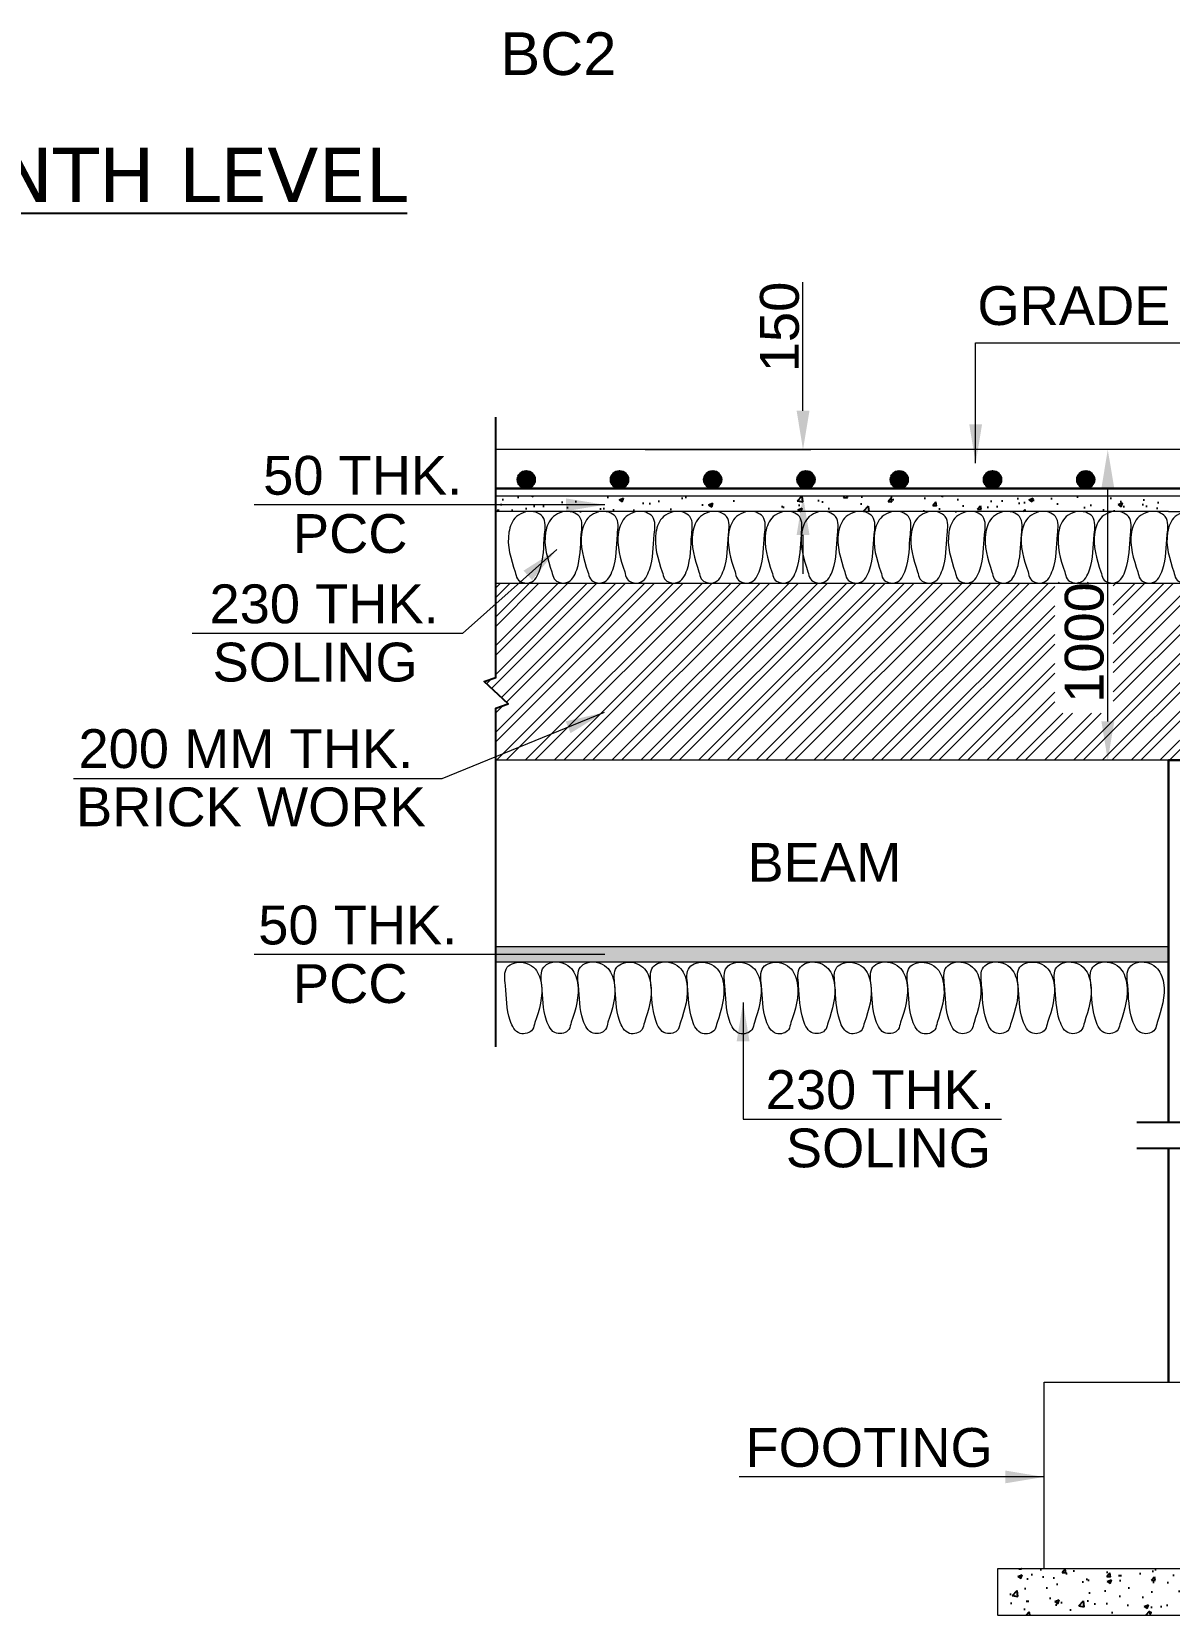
# Model space of a CAD drawing. Header units: metres. Extents: x 79516 to 173451, y -2110733 to -2039064.
# Drawn here: x 103860 to 111180, y -2101278 to -2091086 of the extents above; entities that cross this region are included whole.
import ezdxf
from ezdxf.enums import TextEntityAlignment as Align

# ---------------------------------------------------------------- set-up
doc = ezdxf.new("R2010")
doc.units = ezdxf.units.M
doc.header["$LTSCALE"] = 15
doc.header["$MEASUREMENT"] = 0
doc.header["$PDMODE"] = 35
doc.header["$PDSIZE"] = -10
doc.linetypes.add('HIDDEN', pattern=[0.375, 0.25, -0.125])
for name, color, linetype, lineweight in [('BEAM_ASC', 1, 'Continuous', 20), ('BRICK WALL', 8, 'Continuous', 13), ('COLUMN_ASC', 4, 'Continuous', 30), ('DIMENSION_ASC', 251, 'Continuous', 9), ('DUCT_ASC', 253, 'HIDDEN', 13), ('FOOTING_ASC', 10, 'Continuous', 15), ('NEW COLUMN NO._ ASC', 7, 'Continuous', 25), ('PCC_ASC', 252, 'HIDDEN', 0), ('SOLING', 8, 'Continuous', 13), ('STEEL DIST._ASC', 132, 'Continuous', 25), ('STEEL MAIN_ASC', 4, 'Continuous', 30), ('TEXT_ASC', 7, 'Continuous', 25)]:
    doc.layers.add(name, color=color, linetype=linetype, lineweight=lineweight)
doc.layers.add('S-COLS-HACH', color=251, linetype='Continuous')
doc.styles.add('3 MM', font='verdana.ttf', dxfattribs={"height": 3})
doc.styles.add('ASC_DIMENSION', font='swiss.ttf', dxfattribs={"height": 250})
doc.styles.add('STANDERD ASC', font='swiss.ttf', dxfattribs={"height": 250})
doc.dimstyles.new('ASC_100mm', dxfattribs={"dimtxt": 250, "dimasz": 250, "dimexe": 50, "dimexo": 50, "dimgap": 100, "dimtad": 1, "dimdec": 0, "dimzin": 0, "dimdsep": 46, "dimtxsty": 'ASC_DIMENSION', "dimcen": 0, "dimclrd": 256, "dimclre": 256, "dimclrt": 7, "dimadec": 0, "dimazin": 0, "dimtfac": 1, "dimtdec": 0, "dimtofl": 0, "dimtmove": 0, "dimatfit": 2, "dimfxl": 1, "dimtolj": 1, "dimtzin": 0, "dimlwd": -1, "dimlwe": -1, "dimarcsym": 1})
doc.dimstyles.new('ASC_50mm', dxfattribs={"dimtxt": 250, "dimasz": 250, "dimexe": 50, "dimexo": 50, "dimgap": 25, "dimtad": 1, "dimdec": 0, "dimlfac": 0.5, "dimzin": 0, "dimdsep": 46, "dimtxsty": 'ASC_DIMENSION', "dimcen": 0, "dimclrd": 256, "dimclre": 256, "dimclrt": 7, "dimadec": 0, "dimazin": 0, "dimtfac": 1, "dimtdec": 0, "dimtofl": 0, "dimtmove": 0, "dimatfit": 2, "dimfxl": 1, "dimtolj": 1, "dimtzin": 0, "dimlwd": -1, "dimlwe": -1, "dimarcsym": 1})

# ---------------------------------------------------------------- blocks, each defined once
blk = doc.blocks.new('*D48')
at = {"layer": 'Defpoints', "color": 0, "transparency": 16777216}
for p in [(110784, -2093775), (111174, -2093775), (111174, -2095775)]:
    blk.add_point(p, dxfattribs=at)
at = {"layer": 'DIMENSION_ASC', "transparency": 16777216}
for p, q in [((111124, -2093775), (110734, -2093775)), ((110784, -2095525), (110784, -2094025)), ((111124, -2095775), (110734, -2095775))]:
    blk.add_line(p, q, dxfattribs=at)
for points in [[(110826, -2094025), (110743, -2094025), (110784, -2093775)], [(110743, -2095525), (110826, -2095525), (110784, -2095775)]]:
    blk.add_solid(points, dxfattribs=at)
at = {"layer": 'DIMENSION_ASC', "color": 7, "transparency": 16777216, "insert": (110634, -2095017), "char_height": 250, "attachment_point": 5, "rotation": 90, "style": 'ASC_DIMENSION'}
blk.add_mtext('\\A1;1000', dxfattribs=at)
blk = doc.blocks.new('*D49')
at = {"layer": 'Defpoints', "color": 0, "transparency": 16777216}
for p in [(107757, -2093775), (108823, -2093775), (108879, -2094075)]:
    blk.add_point(p, dxfattribs=at)
at = {"layer": 'DIMENSION_ASC', "transparency": 16777216}
for p, q in [((108823, -2093525), (108823, -2092697)), ((107807, -2093775), (108873, -2093775)), ((108829, -2094075), (108773, -2094075)), ((108823, -2094325), (108823, -2094575))]:
    blk.add_line(p, q, dxfattribs=at)
for points in [[(108782, -2093525), (108865, -2093525), (108823, -2093775)], [(108865, -2094325), (108782, -2094325), (108823, -2094075)]]:
    blk.add_solid(points, dxfattribs=at)
at = {"layer": 'DIMENSION_ASC', "color": 7, "transparency": 16777216, "insert": (108673, -2092986), "char_height": 250, "attachment_point": 5, "rotation": 90, "style": 'ASC_DIMENSION'}
blk.add_mtext('\\A1;150', dxfattribs=at)
blk = doc.blocks.new('dwgCE5C')
at = {"layer": 'SOLING', "start_tangent": (0.316346, 0.948644), "end_tangent": (0.316346, 0.948644)}
for points in [[(117, -774), (196, -267), (98, -65), (-152, -10), (-238, -65), (-262, -297), (-201, -749), (-73, -914), (86, -865), (117, -774)], [(583, -771), (663, -264), (565, -62), (314, -7), (229, -62), (204, -295), (265, -747), (394, -912), (553, -863), (583, -771)], [(1054, -771), (1134, -264), (1036, -62), (785, -7), (700, -62), (675, -295), (736, -747), (865, -912), (1024, -863), (1054, -771)], [(1521, -774), (1601, -267), (1503, -65), (1252, -10), (1167, -65), (1142, -297), (1203, -749), (1332, -914), (1491, -865), (1521, -774)], [(1985, -771), (2065, -264), (1967, -62), (1716, -7), (1631, -62), (1606, -295), (1667, -747), (1796, -912), (1955, -863), (1985, -771)], [(2455, -774), (2535, -267), (2437, -66), (2186, -11), (2101, -66), (2076, -298), (2137, -750), (2266, -915), (2425, -866), (2455, -774)], [(2933, -774), (3012, -267), (2915, -66), (2664, -11), (2578, -66), (2554, -298), (2615, -750), (2744, -915), (2902, -866), (2933, -774)], [(3403, -774), (3483, -267), (3385, -66), (3134, -11), (3048, -66), (3024, -298), (3085, -750), (3214, -915), (3372, -866), (3403, -774)], [(3880, -771), (3959, -264), (3861, -62), (3611, -7), (3525, -62), (3501, -295), (3562, -747), (3690, -912), (3849, -863), (3880, -771)], [(4347, -774), (4426, -267), (4328, -65), (4078, -10), (3992, -65), (3968, -297), (4029, -749), (4157, -914), (4316, -865), (4347, -774)], [(4811, -771), (4890, -264), (4792, -62), (4542, -7), (4456, -62), (4432, -295), (4493, -747), (4621, -912), (4780, -863), (4811, -771)], [(5281, -774), (5360, -267), (5262, -66), (5012, -11), (4926, -66), (4902, -298), (4963, -750), (5091, -915), (5250, -866), (5281, -774)], [(5753, -772), (5833, -265), (5735, -63), (5484, -8), (5399, -63), (5374, -295), (5435, -748), (5564, -913), (5723, -864), (5753, -772)], [(6230, -772), (6309, -265), (6212, -63), (5961, -8), (5875, -63), (5851, -295), (5912, -748), (6040, -913), (6199, -864), (6230, -772)], [(6698, -772), (6777, -265), (6679, -63), (6429, -8), (6343, -63), (6319, -295), (6380, -748), (6508, -913), (6667, -864), (6698, -772)], [(7170, -772), (7249, -265), (7152, -63), (6901, -8), (6815, -63), (6791, -295), (6852, -748), (6980, -913), (7139, -864), (7170, -772)], [(7633, -772), (7712, -265), (7615, -63), (7364, -8), (7278, -63), (7254, -295), (7315, -748), (7443, -913), (7602, -864), (7633, -772)], [(8105, -772), (8185, -265), (8087, -63), (7836, -8), (7751, -63), (7726, -295), (7787, -748), (7916, -913), (8075, -864), (8105, -772)]]:
    blk.add_spline(points, degree=3, dxfattribs=at)
blk = doc.blocks.new('dwg975A')
at = {"layer": 'SOLING', "start_tangent": (-0.316346, 0.948644), "end_tangent": (-0.316346, 0.948644)}
for points in [[(125, -387), (85, -133), (134, -32), (259, -4), (302, -32), (315, -148), (284, -375), (220, -457), (140, -433), (125, -387)], [(361, -387), (321, -133), (371, -32), (496, -4), (539, -32), (551, -148), (521, -375), (456, -457), (377, -433), (361, -387)], [(593, -387), (554, -133), (603, -32), (728, -4), (771, -32), (783, -148), (753, -375), (688, -457), (609, -433), (593, -387)], [(830, -387), (790, -133), (839, -32), (965, -4), (1008, -32), (1020, -148), (989, -375), (925, -457), (845, -433), (830, -387)], [(1071, -387), (1031, -133), (1080, -32), (1206, -4), (1249, -32), (1261, -148), (1231, -375), (1166, -457), (1087, -433), (1071, -387)], [(1308, -387), (1268, -133), (1317, -32), (1443, -4), (1486, -32), (1498, -148), (1467, -375), (1403, -457), (1323, -433), (1308, -387)], [(1540, -387), (1500, -133), (1549, -32), (1675, -4), (1718, -32), (1730, -148), (1699, -375), (1635, -457), (1555, -433), (1540, -387)], [(1777, -387), (1737, -133), (1786, -32), (1912, -4), (1954, -32), (1967, -148), (1936, -375), (1872, -457), (1792, -433), (1777, -387)], [(2009, -387), (1969, -133), (2018, -32), (2144, -4), (2187, -32), (2199, -148), (2169, -375), (2104, -457), (2025, -433), (2009, -387)], [(2246, -387), (2206, -133), (2255, -32), (2381, -4), (2424, -32), (2436, -148), (2405, -375), (2341, -457), (2261, -433), (2246, -387)], [(2478, -387), (2438, -133), (2487, -32), (2613, -4), (2656, -32), (2668, -148), (2637, -375), (2573, -457), (2493, -433), (2478, -387)], [(2715, -387), (2675, -133), (2724, -32), (2850, -4), (2893, -32), (2905, -148), (2874, -375), (2810, -457), (2730, -433), (2715, -387)], [(2956, -387), (2916, -133), (2965, -32), (3091, -4), (3134, -32), (3146, -148), (3115, -375), (3051, -457), (2971, -433), (2956, -387)], [(3193, -387), (3153, -133), (3202, -32), (3327, -4), (3370, -32), (3383, -148), (3352, -375), (3288, -457), (3208, -433), (3193, -387)], [(3425, -387), (3385, -133), (3434, -32), (3560, -4), (3602, -32), (3615, -148), (3584, -375), (3520, -457), (3440, -433), (3425, -387)], [(3661, -387), (3622, -133), (3671, -32), (3796, -4), (3839, -32), (3851, -148), (3821, -375), (3756, -457), (3677, -433), (3661, -387)], [(3894, -387), (3854, -133), (3903, -32), (4029, -4), (4072, -32), (4084, -148), (4053, -375), (3989, -457), (3909, -433), (3894, -387)], [(4131, -387), (4091, -133), (4140, -32), (4266, -4), (4308, -32), (4321, -148), (4290, -375), (4226, -457), (4146, -433), (4131, -387)], [(4363, -387), (4323, -133), (4372, -32), (4498, -4), (4540, -32), (4553, -148), (4522, -375), (4458, -457), (4378, -433), (4363, -387)], [(4600, -387), (4560, -133), (4609, -32), (4734, -4), (4777, -32), (4789, -148), (4759, -375), (4694, -457), (4615, -433), (4600, -387)], [(4841, -387), (4801, -133), (4850, -32), (4975, -4), (5018, -32), (5031, -148), (5000, -375), (4936, -457), (4856, -433), (4841, -387)], [(5077, -387), (5038, -133), (5087, -32), (5212, -4), (5255, -32), (5267, -148), (5237, -375), (5172, -457), (5093, -433), (5077, -387)], [(5309, -387), (5270, -133), (5319, -32), (5444, -4), (5487, -32), (5499, -148), (5469, -375), (5404, -457), (5325, -433), (5309, -387)], [(5546, -387), (5506, -133), (5555, -32), (5681, -4), (5724, -32), (5736, -148), (5705, -375), (5641, -457), (5561, -433), (5546, -387)], [(5781, -387), (5741, -133), (5790, -32), (5915, -4), (5958, -32), (5970, -148), (5940, -375), (5875, -457), (5796, -433), (5781, -387)], [(6020, -387), (5980, -133), (6029, -32), (6154, -4), (6197, -32), (6210, -148), (6179, -375), (6115, -457), (6035, -433), (6020, -387)], [(6256, -388), (6216, -134), (6266, -33), (6391, -5), (6434, -33), (6446, -149), (6416, -376), (6351, -459), (6272, -434), (6256, -388)], [(6492, -387), (6452, -132), (6501, -31), (6627, -4), (6670, -31), (6682, -148), (6651, -374), (6587, -457), (6507, -432), (6492, -387)], [(6724, -388), (6685, -134), (6734, -33), (6859, -5), (6902, -33), (6914, -149), (6884, -376), (6819, -458), (6740, -434), (6724, -388)], [(6958, -387), (6919, -132), (6968, -31), (7093, -4), (7136, -31), (7148, -148), (7118, -374), (7053, -457), (6974, -432), (6958, -387)], [(7197, -388), (7158, -134), (7207, -33), (7332, -5), (7375, -33), (7387, -149), (7357, -376), (7292, -459), (7213, -434), (7197, -388)], [(7433, -388), (7393, -134), (7442, -33), (7568, -5), (7611, -33), (7623, -149), (7592, -376), (7528, -459), (7448, -434), (7433, -388)], [(7673, -388), (7633, -134), (7682, -33), (7807, -5), (7850, -33), (7862, -149), (7832, -376), (7767, -459), (7688, -434), (7673, -388)], [(7908, -387), (7868, -132), (7917, -31), (8043, -4), (8086, -31), (8098, -148), (8067, -374), (8003, -457), (7923, -432), (7908, -387)], [(8141, -388), (8101, -134), (8150, -33), (8275, -5), (8318, -33), (8331, -149), (8300, -376), (8236, -458), (8156, -434), (8141, -388)], [(8375, -387), (8335, -132), (8384, -31), (8509, -4), (8552, -31), (8565, -148), (8534, -374), (8470, -457), (8390, -432), (8375, -387)], [(8611, -387), (8571, -132), (8620, -31), (8746, -4), (8788, -31), (8801, -148), (8770, -374), (8706, -457), (8626, -432), (8611, -387)], [(8845, -388), (8805, -134), (8854, -33), (8979, -5), (9022, -33), (9035, -149), (9004, -376), (8940, -458), (8860, -434), (8845, -388)], [(9086, -388), (9047, -134), (9096, -33), (9221, -5), (9264, -33), (9276, -149), (9246, -376), (9181, -458), (9102, -434), (9086, -388)]]:
    blk.add_spline(points, degree=3, dxfattribs=at)
at = {"layer": 'SOLING'}
blk.add_open_spline([(9456, -427), (9446, -442), (9412, -472), (9330, -451), (9326, -403), (9321, -388), (9294, -306), (9255, -183), (9318, -14), (9413, 9), (9456, -5), (9456, -5)], degree=3, knots=[947.515111, 947.515111, 947.515111, 947.515111, 999.678985, 1083.024401, 1131.448262, 1131.448262, 1131.448262, 1388.73393, 1501.057658, 1629.668353, 1630.190881, 1630.190881, 1630.190881, 1630.190881], dxfattribs=at)
blk = doc.blocks.new('STEEL DIST.')
at = {"layer": 'STEEL DIST._ASC'}
h = blk.add_hatch(color=155, dxfattribs=at)
h.dxf.hatch_style = 1
edge = h.paths.add_edge_path()
edge.add_arc((0, 0), 75, -180, 180)
blk.add_circle((0, 0), 75, dxfattribs=at)

msp = doc.modelspace()

# ---------------------------------------------------------------- hatches: boundary and pattern name
at = {"layer": 'BRICK WALL'}
h = msp.add_hatch(dxfattribs=at)
h.set_pattern_fill('ANSI32', color=256, scale=350)
h.set_pattern_definition([(45, (-1001466.58, -616054.58), (-92.807765, 92.807765), []), (45, (-1001404.71, -616054.58), (-92.807765, 92.807765), [])])
edge = h.paths.add_edge_path()
edge.add_spline(control_points=[(107011.1, -2094634.8), (107019.1, -2094636.1), (107027.6, -2094636), (107036.1, -2094634.8)], knot_values=[1007.3161003, 1007.3161003, 1007.3161003, 1007.3161003, 1030.5074561, 1030.5074561, 1030.5074561, 1030.5074561], degree=3, periodic=0)
edge.add_spline(control_points=[(107715.1, -2094634.8), (107723.1, -2094636.1), (107731.6, -2094636), (107740, -2094634.8)], knot_values=[1007.3161003, 1007.3161003, 1007.3161003, 1007.3161003, 1030.5074561, 1030.5074561, 1030.5074561, 1030.5074561], degree=3, periodic=0)
edge.add_spline(control_points=[(108181.3, -2094634.8), (108190.5, -2094636.5), (108200.5, -2094636.5), (108210.2, -2094634.8)], knot_values=[1005.4620301, 1005.4620301, 1005.4620301, 1005.4620301, 1032.4141874, 1032.4141874, 1032.4141874, 1032.4141874], degree=3, periodic=0)
edge.add_spline(control_points=[(108420.8, -2094634.8), (108430, -2094636.5), (108440, -2094636.5), (108449.7, -2094634.8)], knot_values=[1005.4620301, 1005.4620301, 1005.4620301, 1005.4620301, 1032.4141874, 1032.4141874, 1032.4141874, 1032.4141874], degree=3, periodic=0)
edge.add_spline(control_points=[(108656.4, -2094634.8), (108665.6, -2094636.5), (108675.6, -2094636.5), (108685.3, -2094634.8)], knot_values=[1005.4620301, 1005.4620301, 1005.4620301, 1005.4620301, 1032.4141874, 1032.4141874, 1032.4141874, 1032.4141874], degree=3, periodic=0)
edge.add_spline(control_points=[(109131.2, -2094634.8), (109139.2, -2094636.1), (109147.8, -2094636), (109156.2, -2094634.8)], knot_values=[1007.3161003, 1007.3161003, 1007.3161003, 1007.3161003, 1030.5074561, 1030.5074561, 1030.5074561, 1030.5074561], degree=3, periodic=0)
edge.add_spline(control_points=[(109597.5, -2094634.8), (109606.7, -2094636.5), (109616.7, -2094636.5), (109626.4, -2094634.8)], knot_values=[1005.4620301, 1005.4620301, 1005.4620301, 1005.4620301, 1032.4141874, 1032.4141874, 1032.4141874, 1032.4141874], degree=3, periodic=0)
edge.add_spline(control_points=[(109844.9, -2094634.8), (109847.2, -2094634.9), (109849.6, -2094634.9), (109852, -2094634.8)], knot_values=[1015.5745723, 1015.5745723, 1015.5745723, 1015.5745723, 1022.1107442, 1022.1107442, 1022.1107442, 1022.1107442], degree=3, periodic=0)
edge.add_spline(control_points=[(110083.9, -2094634.8), (110086.3, -2094634.9), (110088.6, -2094634.9), (110091, -2094634.8)], knot_values=[1015.5745723, 1015.5745723, 1015.5745723, 1015.5745723, 1022.1107442, 1022.1107442, 1022.1107442, 1022.1107442], degree=3, periodic=0)
edge.add_spline(control_points=[(110318.3, -2094634.8), (110320.7, -2094634.9), (110323, -2094634.9), (110325.4, -2094634.8)], knot_values=[1015.5745723, 1015.5745723, 1015.5745723, 1015.5745723, 1022.1107442, 1022.1107442, 1022.1107442, 1022.1107442], degree=3, periodic=0)
edge.add_spline(control_points=[(110555, -2094634.8), (110557.4, -2094634.9), (110559.7, -2094634.9), (110562.1, -2094634.8)], knot_values=[1015.5745723, 1015.5745723, 1015.5745723, 1015.5745723, 1022.1107442, 1022.1107442, 1022.1107442, 1022.1107442], degree=3, periodic=0)
edge.add_spline(control_points=[(110787.1, -2094634.8), (110789.4, -2094634.9), (110791.8, -2094634.9), (110794.2, -2094634.8)], knot_values=[1015.5745723, 1015.5745723, 1015.5745723, 1015.5745723, 1022.1107442, 1022.1107442, 1022.1107442, 1022.1107442], degree=3, periodic=0)
edge.add_spline(control_points=[(111023.8, -2094634.8), (111026.2, -2094634.9), (111028.5, -2094634.9), (111030.9, -2094634.8)], knot_values=[1015.5745723, 1015.5745723, 1015.5745723, 1015.5745723, 1022.1107442, 1022.1107442, 1022.1107442, 1022.1107442], degree=3, periodic=0)
edge.add_line((111030.9, -2094634.8), (111373.9, -2094634.8))
edge.add_line((111373.9, -2094634.8), (111373.9, -2095774.8))
edge.add_line((111373.9, -2095774.8), (106845.8, -2095774.8))
edge.add_line((106845.8, -2095774.8), (106845.8, -2095440.6))
edge.add_line((106845.8, -2095440.6), (106926.1, -2095411.4))
edge.add_line((106926.1, -2095411.4), (106770.9, -2095268.8))
edge.add_line((106770.9, -2095268.8), (106845.8, -2095241.6))
edge.add_line((106845.8, -2095241.6), (106845.8, -2094634.8))
edge.add_line((106845.8, -2094634.8), (107011.1, -2094634.8))
edge.add_line((107036.1, -2094634.8), (107715.1, -2094634.8))
edge.add_line((107740, -2094634.8), (108181.3, -2094634.8))
edge.add_line((108210.2, -2094634.8), (108420.8, -2094634.8))
edge.add_line((108449.7, -2094634.8), (108656.4, -2094634.8))
edge.add_line((108685.3, -2094634.8), (109131.2, -2094634.8))
edge.add_line((109156.2, -2094634.8), (109597.5, -2094634.8))
edge.add_line((109626.4, -2094634.8), (109844.9, -2094634.8))
edge.add_line((109852, -2094634.8), (110083.9, -2094634.8))
edge.add_line((110091, -2094634.8), (110318.3, -2094634.8))
edge.add_line((110325.4, -2094634.8), (110555, -2094634.8))
edge.add_line((110562.1, -2094634.8), (110787.1, -2094634.8))
edge.add_line((110794.2, -2094634.8), (111023.8, -2094634.8))
h.paths.add_polyline_path([(110443.3, -2095471.8), (110818.3, -2095471.8), (110818.3, -2094628.2), (110443.3, -2094628.2)])
at = {"layer": 'S-COLS-HACH'}
h = msp.add_hatch(dxfattribs=at)
h.set_pattern_fill('AR-CONC', color=256, scale=40)
h.set_pattern_definition([(50, (-974619.28, -618629.76), (286.904073, -25.100854), [30, -330]), (355, (-974619.28, -618629.76), (-55.500533, 300.876853), [24, -264]), (100.451444, (-974595.37, -618631.85), (231.40354, 275.775996), [25.496077, -280.456845]), (46.1842, (-974619.28, -618549.76), (426.89653, -66.20771), [45, -495]), (96.635635, (-974583.7, -618555.27), (373.86478, 389.64744), [38.24414, -420.6855]), (351.184164, (-974619.3, -618549.76), (373.86478, 389.64744), [36, -396]), (21, (-974579.28, -618569.76), (238.76282, -161.047556), [30, -330]), (326, (-974579.28, -618569.76), (97.326133, 290.06002), [24, -264]), (71.451445, (-974559.38, -618583.18), (336.08895, 129.01246), [25.496076, -280.456845]), (37.5, (-974619.28, -618629.76), (4.863942, 133.1575415), [0, -260.8, 0, -268, 0, -265]), (7.5, (-974619.28, -618629.76), (105.227815, 157.764685), [0, -152.8, 0, -254.8, 0, -101]), (327.5, (-974708.48, -618629.76), (213.5289745, -9.021949), [0, -100, 0, -312, 0, -414]), (317.5, (-974748.48, -618629.76), (233.274468, 40.041993), [0, -130, 0, -207.2, 0, -294])])
edge = h.paths.add_edge_path()
edge.add_spline(control_points=[(110816.3, -2094174.8), (110809.7, -2094174.4), (110803, -2094174.4), (110796.4, -2094174.8)], knot_values=[632.5658174, 632.5658174, 632.5658174, 632.5658174, 651.4751512, 651.4751512, 651.4751512, 651.4751512], degree=3, periodic=0)
edge.add_spline(control_points=[(110510.2, -2094174.8), (110490, -2094171.4), (110469.2, -2094171.3), (110449.2, -2094174.8)], knot_values=[612.5848596, 612.5848596, 612.5848596, 612.5848596, 670.8883306, 670.8883306, 670.8883306, 670.8883306], degree=3, periodic=0)
edge.add_spline(control_points=[(110173, -2094174.8), (110162.1, -2094173.8), (110151.2, -2094173.8), (110140.3, -2094174.8)], knot_values=[626.4262792, 626.4262792, 626.4262792, 626.4262792, 657.5012107, 657.5012107, 657.5012107, 657.5012107], degree=3, periodic=0)
edge.add_spline(control_points=[(109862.6, -2094174.8), (109842.4, -2094171.4), (109821.7, -2094171.3), (109801.6, -2094174.8)], knot_values=[612.5848596, 612.5848596, 612.5848596, 612.5848596, 670.8883306, 670.8883306, 670.8883306, 670.8883306], degree=3, periodic=0)
edge.add_spline(control_points=[(109510.1, -2094174.8), (109503.5, -2094174.4), (109496.8, -2094174.4), (109490.2, -2094174.8)], knot_values=[632.5658173, 632.5658173, 632.5658173, 632.5658173, 651.4751512, 651.4751512, 651.4751512, 651.4751512], degree=3, periodic=0)
edge.add_spline(control_points=[(109183.1, -2094174.8), (109176.5, -2094174.4), (109169.8, -2094174.4), (109163.2, -2094174.8)], knot_values=[632.5658174, 632.5658174, 632.5658174, 632.5658174, 651.4751512, 651.4751512, 651.4751512, 651.4751512], degree=3, periodic=0)
edge.add_spline(control_points=[(108850.7, -2094174.8), (108844.1, -2094174.4), (108837.4, -2094174.4), (108830.8, -2094174.8)], knot_values=[632.5658174, 632.5658174, 632.5658174, 632.5658174, 651.4751512, 651.4751512, 651.4751512, 651.4751512], degree=3, periodic=0)
edge.add_spline(control_points=[(108544.6, -2094174.8), (108524.4, -2094171.4), (108503.7, -2094171.3), (108483.6, -2094174.8)], knot_values=[612.5848596, 612.5848596, 612.5848596, 612.5848596, 670.8883306, 670.8883306, 670.8883306, 670.8883306], degree=3, periodic=0)
edge.add_spline(control_points=[(108207.4, -2094174.8), (108196.5, -2094173.8), (108185.6, -2094173.8), (108174.8, -2094174.8)], knot_values=[626.4262792, 626.4262792, 626.4262792, 626.4262792, 657.5012107, 657.5012107, 657.5012107, 657.5012107], degree=3, periodic=0)
edge.add_spline(control_points=[(107897.1, -2094174.8), (107876.9, -2094171.4), (107856.1, -2094171.3), (107836, -2094174.8)], knot_values=[612.5848596, 612.5848596, 612.5848596, 612.5848596, 670.8883306, 670.8883306, 670.8883306, 670.8883306], degree=3, periodic=0)
edge.add_spline(control_points=[(107569.4, -2094174.8), (107549.2, -2094171.4), (107528.5, -2094171.3), (107508.4, -2094174.8)], knot_values=[612.5848596, 612.5848596, 612.5848596, 612.5848596, 670.8883306, 670.8883306, 670.8883306, 670.8883306], degree=3, periodic=0)
edge.add_spline(control_points=[(107230.3, -2094174.8), (107219.5, -2094173.8), (107208.5, -2094173.8), (107197.7, -2094174.8)], knot_values=[626.4262792, 626.4262792, 626.4262792, 626.4262792, 657.5012107, 657.5012107, 657.5012107, 657.5012107], degree=3, periodic=0)
edge.add_line((107197.7, -2094174.8), (106845.8, -2094174.8))
edge.add_line((106845.8, -2094174.8), (106845.8, -2094074.8))
edge.add_line((106845.8, -2094074.8), (111173.9, -2094074.8))
edge.add_line((111173.9, -2094074.8), (111173.9, -2094174.8))
edge.add_line((111173.9, -2094174.8), (110816.3, -2094174.8))
edge.add_line((110796.4, -2094174.8), (110510.2, -2094174.8))
edge.add_line((110449.2, -2094174.8), (110173, -2094174.8))
edge.add_line((110140.3, -2094174.8), (109862.6, -2094174.8))
edge.add_line((109801.6, -2094174.8), (109510.1, -2094174.8))
edge.add_line((109490.2, -2094174.8), (109183.1, -2094174.8))
edge.add_line((109163.2, -2094174.8), (108850.7, -2094174.8))
edge.add_line((108830.8, -2094174.8), (108544.6, -2094174.8))
edge.add_line((108483.6, -2094174.8), (108207.4, -2094174.8))
edge.add_line((108174.8, -2094174.8), (107897.1, -2094174.8))
edge.add_line((107836, -2094174.8), (107569.4, -2094174.8))
edge.add_line((107508.4, -2094174.8), (107230.3, -2094174.8))
h = msp.add_hatch(dxfattribs=at)
h.set_pattern_fill('AR-CONC', color=256, scale=25)
h.set_pattern_definition([(50, (-989793.96, -628336.04), (179.315046, -15.688034), [18.75, -206.25]), (355, (-989793.96, -628336.04), (-34.687833, 188.048033), [15, -165]), (100.451444, (-989779.02, -628337.35), (144.627212, 172.359998), [15.935048, -175.285528]), (46.1842, (-989793.96, -628286.04), (266.810333, -41.37982), [28.125, -309.375]), (96.635635, (-989771.73, -628289.5), (233.665486, 243.52965), [23.902586, -262.92844]), (351.184164, (-989793.96, -628286.04), (233.665486, 243.52965), [22.5, -247.5]), (21, (-989768.96, -628298.54), (149.226763, -100.654723), [18.75, -206.25]), (326, (-989768.96, -628298.54), (60.828833, 181.287511), [15, -165]), (71.451445, (-989756.52, -628306.93), (210.055594, 80.632788), [15.935047, -175.285528]), (37.5, (-989793.96, -628336.045), (3.0399638, 83.2234635), [0, -163, 0, -167.5, 0, -165.625]), (7.5, (-989793.96, -628336.045), (65.7673844, 98.602928), [0, -95.5, 0, -159.25, 0, -63.125]), (327.5, (-989849.71, -628336.045), (133.455609, -5.638718), [0, -62.5, 0, -195, 0, -258.75]), (317.5, (-989874.71, -628336.04), (145.796542, 25.0262456), [0, -81.25, 0, -129.5, 0, -183.75])])
edge = h.paths.add_edge_path()
edge.add_line((106845.8, -2097074.8), (106845.8, -2096974.8))
edge.add_line((106845.8, -2096974.8), (111173.9, -2096974.8))
edge.add_line((111173.9, -2096974.8), (111173.9, -2097074.8))
edge.add_line((111173.9, -2097074.8), (110816.3, -2097074.8))
edge.add_spline(control_points=[(110816.3, -2097074.8), (110809.7, -2097074.4), (110803, -2097074.4), (110796.4, -2097074.8)], knot_values=[632.5658174, 632.5658174, 632.5658174, 632.5658174, 651.4751512, 651.4751512, 651.4751512, 651.4751512], degree=3, periodic=0)
edge.add_line((110796.4, -2097074.8), (110510.2, -2097074.8))
edge.add_spline(control_points=[(110510.2, -2097074.8), (110490, -2097071.4), (110469.2, -2097071.3), (110449.2, -2097074.8)], knot_values=[612.5848596, 612.5848596, 612.5848596, 612.5848596, 670.8883306, 670.8883306, 670.8883306, 670.8883306], degree=3, periodic=0)
edge.add_line((110449.2, -2097074.8), (110173, -2097074.8))
edge.add_spline(control_points=[(110173, -2097074.8), (110162.1, -2097073.8), (110151.2, -2097073.8), (110140.3, -2097074.8)], knot_values=[626.4262792, 626.4262792, 626.4262792, 626.4262792, 657.5012107, 657.5012107, 657.5012107, 657.5012107], degree=3, periodic=0)
edge.add_line((110140.3, -2097074.8), (109862.6, -2097074.8))
edge.add_spline(control_points=[(109862.6, -2097074.8), (109842.4, -2097071.4), (109821.7, -2097071.3), (109801.6, -2097074.8)], knot_values=[612.5848596, 612.5848596, 612.5848596, 612.5848596, 670.8883306, 670.8883306, 670.8883306, 670.8883306], degree=3, periodic=0)
edge.add_line((109801.6, -2097074.8), (109510.1, -2097074.8))
edge.add_spline(control_points=[(109510.1, -2097074.8), (109503.5, -2097074.4), (109496.8, -2097074.4), (109490.2, -2097074.8)], knot_values=[632.5658174, 632.5658174, 632.5658174, 632.5658174, 651.4751512, 651.4751512, 651.4751512, 651.4751512], degree=3, periodic=0)
edge.add_line((109490.2, -2097074.8), (109183.1, -2097074.8))
edge.add_spline(control_points=[(109183.1, -2097074.8), (109176.5, -2097074.4), (109169.8, -2097074.4), (109163.2, -2097074.8)], knot_values=[632.5658174, 632.5658174, 632.5658174, 632.5658174, 651.4751512, 651.4751512, 651.4751512, 651.4751512], degree=3, periodic=0)
edge.add_line((109163.2, -2097074.8), (108850.7, -2097074.8))
edge.add_spline(control_points=[(108850.7, -2097074.8), (108844.1, -2097074.4), (108837.4, -2097074.4), (108830.8, -2097074.8)], knot_values=[632.5658174, 632.5658174, 632.5658174, 632.5658174, 651.4751512, 651.4751512, 651.4751512, 651.4751512], degree=3, periodic=0)
edge.add_line((108830.8, -2097074.8), (108544.6, -2097074.8))
edge.add_spline(control_points=[(108544.6, -2097074.8), (108524.4, -2097071.4), (108503.7, -2097071.3), (108483.6, -2097074.8)], knot_values=[612.5848596, 612.5848596, 612.5848596, 612.5848596, 670.8883306, 670.8883306, 670.8883306, 670.8883306], degree=3, periodic=0)
edge.add_line((108483.6, -2097074.8), (108207.4, -2097074.8))
edge.add_spline(control_points=[(108207.4, -2097074.8), (108196.5, -2097073.8), (108185.6, -2097073.8), (108174.8, -2097074.8)], knot_values=[626.4262792, 626.4262792, 626.4262792, 626.4262792, 657.5012107, 657.5012107, 657.5012107, 657.5012107], degree=3, periodic=0)
edge.add_line((108174.8, -2097074.8), (107897.1, -2097074.8))
edge.add_spline(control_points=[(107897.1, -2097074.8), (107876.9, -2097071.4), (107856.1, -2097071.3), (107836, -2097074.8)], knot_values=[612.5848596, 612.5848596, 612.5848596, 612.5848596, 670.8883306, 670.8883306, 670.8883306, 670.8883306], degree=3, periodic=0)
edge.add_line((107836, -2097074.8), (107569.4, -2097074.8))
edge.add_spline(control_points=[(107569.4, -2097074.8), (107549.2, -2097071.4), (107528.5, -2097071.3), (107508.4, -2097074.8)], knot_values=[612.5848596, 612.5848596, 612.5848596, 612.5848596, 670.8883306, 670.8883306, 670.8883306, 670.8883306], degree=3, periodic=0)
edge.add_line((107508.4, -2097074.8), (107230.3, -2097074.8))
edge.add_spline(control_points=[(107230.3, -2097074.8), (107219.5, -2097073.8), (107208.5, -2097073.8), (107197.7, -2097074.8)], knot_values=[626.4262792, 626.4262792, 626.4262792, 626.4262792, 657.5012107, 657.5012107, 657.5012107, 657.5012107], degree=3, periodic=0)
edge.add_line((107197.7, -2097074.8), (106845.8, -2097074.8))
h = msp.add_hatch(dxfattribs=at)
h.set_pattern_fill('AR-CONC', color=256, scale=40)
h.set_pattern_definition([(50, (-974619.28, -620984.92), (286.904073, -25.100854), [30, -330]), (355, (-974619.28, -620984.92), (-55.500533, 300.876853), [24, -264]), (100.451444, (-974595.37, -620987), (231.40354, 275.775996), [25.496077, -280.456845]), (46.1842, (-974619.28, -620904.92), (426.89653, -66.20771), [45, -495]), (96.635635, (-974583.7, -620910.44), (373.86478, 389.64744), [38.24414, -420.6855]), (351.184164, (-974619.3, -620904.9), (373.86478, 389.64744), [36, -396]), (21, (-974579.28, -620924.92), (238.76282, -161.047556), [30, -330]), (326, (-974579.28, -620924.92), (97.326133, 290.06002), [24, -264]), (71.451445, (-974559.38, -620938.34), (336.08895, 129.01246), [25.496076, -280.456845]), (37.5, (-974619.28, -620984.92), (4.863942, 133.1575415), [0, -260.8, 0, -268, 0, -265]), (7.5, (-974619.28, -620984.92), (105.227815, 157.764685), [0, -152.8, 0, -254.8, 0, -101]), (327.5, (-974708.48, -620984.92), (213.5289745, -9.021949), [0, -100, 0, -312, 0, -414]), (317.5, (-974748.48, -620984.92), (233.274468, 40.041993), [0, -130, 0, -207.2, 0, -294])])
h.paths.add_polyline_path([(110073.9, -2100978.3), (110073.9, -2101278.3), (113073.9, -2101278.3), (113073.9, -2100978.3), (112773.9, -2100978.3), (110373.9, -2100978.3)])

# ---------------------------------------------------------------- linework, layer by layer
at = {"color": 8}
msp.add_lwpolyline([(106845.8, -2097620), (106845.8, -2095440.6), (106926.1, -2095411.4), (106770.9, -2095268.8), (106845.8, -2095241.6), (106845.8, -2093567.1)], dxfattribs=at)
at = {"color": 8, "elevation": -8095.1}
for points in [[(110971.5, -2098103.4), (111476.3, -2098103.4), (111517.7, -2098183.8), (111578.2, -2098028.5), (111605.5, -2098103.4), (112169.1, -2098103.4)], [(110971.5, -2098272.2), (111476.3, -2098272.2), (111517.7, -2098352.5), (111578.2, -2098197.3), (111605.5, -2098272.2), (112169.1, -2098272.2)]]:
    msp.add_lwpolyline(points, dxfattribs=at)
at = {"layer": 'BEAM_ASC'}
for p, q in [((116302.1, -2093774.8), (106845.8, -2093774.8)), ((116302.1, -2094074.8), (106845.8, -2094074.8)), ((111173.9, -2095774.8), (106845.8, -2095774.8)), ((111173.9, -2096974.8), (106845.8, -2096974.8))]:
    msp.add_line(p, q, dxfattribs=at)
at = {"layer": 'COLUMN_ASC'}
for points in [[(111173.9, -2098103.4), (111173.9, -2095774.8), (111973.9, -2095774.8), (111973.9, -2098103.4)], [(111173.9, -2099778.3), (111173.9, -2098272.2)]]:
    msp.add_lwpolyline(points, dxfattribs=at)
at = {"layer": 'DUCT_ASC'}
for p, q in [((111173.9, -2094174.8), (111633.9, -2094174.8)), ((106845.8, -2094634.8), (116302.1, -2094634.8))]:
    msp.add_line(p, q, dxfattribs=at)
at = {"layer": 'FOOTING_ASC', "ltscale": 50}
msp.add_lwpolyline([(110373.9, -2099778.3), (112773.9, -2099778.3), (112773.9, -2100978.3), (110373.9, -2100978.3)], close=True, dxfattribs=at)
at = {"layer": 'PCC_ASC'}
for p, q in [((111173.9, -2094174.8), (106845.8, -2094174.8)), ((111173.9, -2094174.8), (106845.8, -2094174.8)), ((111173.9, -2097074.8), (106845.8, -2097074.8)), ((111173.9, -2097074.8), (106845.8, -2097074.8))]:
    msp.add_line(p, q, dxfattribs=at)
msp.add_lwpolyline([(110073.9, -2101278.3), (113073.9, -2101278.3), (113073.9, -2100978.3), (110073.9, -2100978.3)], close=True, dxfattribs=at)
at = {"layer": 'STEEL MAIN_ASC'}
msp.add_lwpolyline([(116302.1, -2094024.8), (106845.8, -2094024.8)], dxfattribs=at)

# ---------------------------------------------------------------- block references
at = {"layer": 'DUCT_ASC'}
msp.add_blockref('dwg975A', (106845.8, -2094174.8), dxfattribs=at)
at = {"layer": 'SOLING', "xscale": 0.501224415671484, "yscale": 0.501224415671484, "zscale": 0.501224415671484}
msp.add_blockref('dwgCE5C', (107039.9, -2097074.8), dxfattribs=at)
at = {"layer": 'STEEL DIST._ASC', "xscale": 0.75, "yscale": 0.75, "zscale": 0.75}
for p in [(107042.3, -2093968.5), (107642.3, -2093968.5), (108242.3, -2093968.5), (108842.3, -2093968.5), (109442.3, -2093968.5), (110042.3, -2093968.5), (110642.3, -2093968.5)]:
    msp.add_blockref('STEEL DIST.', p, dxfattribs=at)

# ---------------------------------------------------------------- texts
at = {"color": 4, "style": '3 MM'}
msp.add_text('%%UPLINTH LEVEL', height=350, dxfattribs=at).set_placement((102940.7, -2092182.7))
at = {"layer": 'NEW COLUMN NO._ ASC', "color": 3, "style": 'STANDERD ASC'}
msp.add_text('BC2', height=275, dxfattribs=at).set_placement((107249.4, -2091447.1, 0), align=Align.BOTTOM_CENTER)
at = {"layer": 'TEXT_ASC', "style": 'STANDERD ASC'}
msp.add_text('GRADE SLAB', height=250, rotation=360, dxfattribs=at).set_placement((109945.4, -2092848.5, -4047.6), align=Align.MIDDLE_LEFT)
for s, p in [('50 THK.', (105349.5, -2093940.8, -4047.6)), ('PCC', (105541.2, -2094315.7, -4047.6)), ('230 THK.', (105004.2, -2094768, -4047.6)), ('SOLING', (105024.1, -2095143, -4047.6)), ('200 MM THK.', (104161.1, -2095699.9, -4047.6)), ('BRICK WORK', (104145.4, -2096074.8, -4047.6)), ('BEAM', (108465.9, -2096432.1, -4047.6)), ('50 THK.', (105317.8, -2096835.3, -4047.6)), ('PCC', (105541.2, -2097212.3, -4047.6)), ('230 THK.', (108583.2, -2097894.9, -4047.6)), ('SOLING', (108712.8, -2098269.9, -4047.6)), ('FOOTING', (108453, -2100197.9, -4047.6))]:
    msp.add_text(s, height=250, dxfattribs=at).set_placement(p, align=Align.MIDDLE_LEFT)

# ---------------------------------------------------------------- dimensions: what is measured, and where the dimension line sits
at = {"layer": 'DIMENSION_ASC'}
dim = msp.add_linear_dim(base=(108823.4, -2093774.8, -4047.6), p1=(108879.3, -2094074.8), p2=(107757.1, -2093774.8), angle=90, dimstyle='ASC_50mm', dxfattribs=at)
dim.commit()
dim.dimension.update_dxf_attribs({"geometry": '*D49', "text_midpoint": (108673.4, -2092985.9, -4047.6)})
dim = msp.add_linear_dim(base=(110784.3, -2093774.8), p1=(111173.9, -2095774.8), p2=(111173.9, -2093774.8), angle=90, dimstyle='ASC_50mm', dxfattribs=at)
dim.commit()
dim.dimension.update_dxf_attribs({"geometry": '*D48', "text_midpoint": (110784.3, -2095017.2), "dimtype": 160})

# ---------------------------------------------------------------- leaders
for points, override in [([(109934, -2093863.4, -4047.6), (109934, -2093088.9, -4047.6), (112096.4, -2093088.9, -4047.6)], {"dimtad": 0, "dimarcsym": 0}), ([(107547.4, -2094130.5, -4047.6), (105291.3, -2094130.5, -4047.6)], {"dimgap": 100, "dimtad": 0, "dimarcsym": 0}), ([(107239.3, -2094418.9, -4047.6), (106631.7, -2094959.5, -4047.6), (104893.7, -2094959.5, -4047.6)], {"dimtad": 0, "dimarcsym": 0}), ([(107543.3, -2095467.7, -4047.6), (106499.3, -2095894.9, -4047.6), (104130.1, -2095894.9, -4047.6)], {"dimtad": 0, "dimarcsym": 0}), ([(107547.4, -2097025.1, -4047.6), (105291.3, -2097025.1, -4047.6)], {"dimgap": 100, "dimtad": 0, "dimarcsym": 0}), ([(108437.6, -2097333.3, -4047.6), (108437.6, -2098084.6, -4047.6), (110099.5, -2098084.6, -4047.6)], {"dimtad": 0, "dimarcsym": 0}), ([(110373.9, -2100387.6, -4047.6), (108412.2, -2100387.6, -4047.6)], {"dimtad": 0, "dimarcsym": 0})]:
    msp.add_leader(points, dimstyle='ASC_100mm', override=override, dxfattribs=at)

doc.saveas('drawing.dxf')
